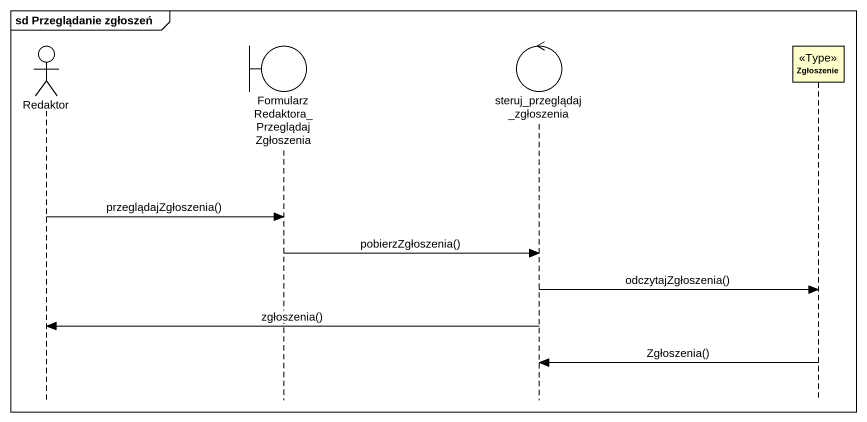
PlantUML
@startuml
mainframe sd Przeglądanie zgłoszeń
hide footbox
actor Redaktor
boundary "FormularzRedaktora_PrzeglądajZgłoszenia" as FormularzRedaktora
control steruj_przeglądaj_zgłoszenia
participant Zgłoszenie <<Type>>

Redaktor -> FormularzRedaktora : przeglądajZgłoszenia()
FormularzRedaktora -> steruj_przeglądaj_zgłoszenia : pobierzZgłoszenia()
steruj_przeglądaj_zgłoszenia -> Zgłoszenie : odczytajZgłoszenia()
steruj_przeglądaj_zgłoszenia -> Redaktor : zgłoszenia()
Zgłoszenie -> steruj_przeglądaj_zgłoszenia : Zgłoszenia()
@enduml
